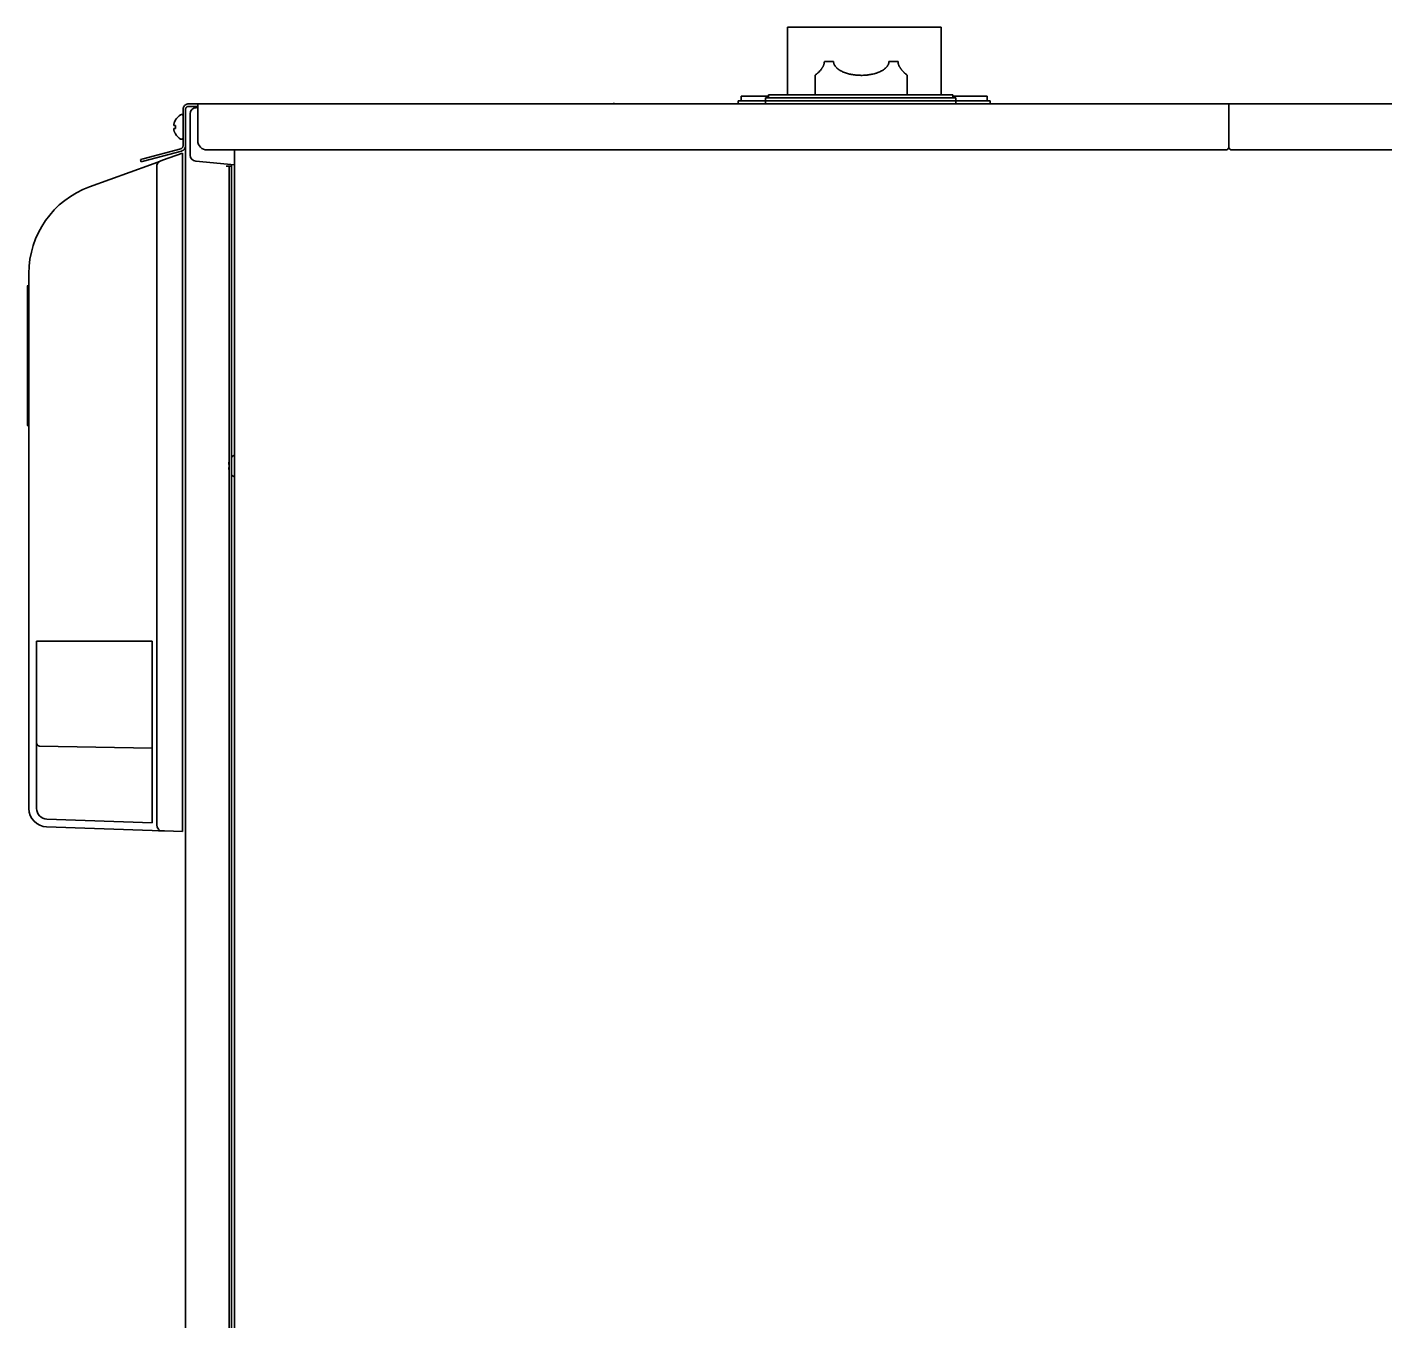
# Model space of a CAD drawing. Extents: x 6327 to 10269, y -393 to 3204.
# Drawn here: x 9426.5 to 9868.6, y 1692.2 to 2113.5 of the extents above; entities that cross this region are included whole.
import ezdxf

# ---------------------------------------------------------------- set-up
doc = ezdxf.new("R2010")
doc.units = 0
doc.header["$LTSCALE"] = 5
doc.layers.add('1', color=7, linetype='CONTINUOUS', true_color=0xffffff)

msp = doc.modelspace()

# ---------------------------------------------------------------- linework, layer by layer
at = {"layer": '1', "color": 7, "linetype": 'Continuous', "lineweight": 35}
for p, q in [((9674.07, 2113.53), (9724.07, 2113.53)), ((9674.07, 2113.53), (9674.07, 2091.53)), ((9724.07, 2091.53), (9724.07, 2113.53)), ((9686.07, 2102.33), (9689.07, 2102.33)), ((9707.07, 2102.33), (9710.07, 2102.33)), ((9683.07, 2097.92), (9683.07, 2091.53)), ((9713.07, 2091.53), (9713.07, 2097.92)), ((9659.03, 2091.03), (9667.87, 2091.03)), ((9659.03, 2091.03), (9659.03, 2089.53)), ((9697.87, 2091.53), (9667.87, 2091.53)), ((9667.87, 2091.53), (9667.87, 2090.53)), ((9727.87, 2091.53), (9697.87, 2091.53)), ((9727.87, 2090.53), (9727.87, 2091.53)), ((9727.88, 2091.03), (9739.03, 2091.03)), ((9739.03, 2089.53), (9739.03, 2091.03)), ((9477.27, 2074.91), (9477.27, 2086.73)), ((9478.07, 2086.73), (9478.07, 2074.91)), ((9479.07, 2088.53), (9480.32, 2088.53)), ((9480.32, 2087.73), (9479.07, 2087.73)), ((9480.32, 2088.53), (9482.07, 2088.53)), ((9482.07, 2087.73), (9480.32, 2087.73)), ((9482.07, 2087.31), (9481.5, 2087.29)), ((9482.07, 2088.53), (9482.07, 2086.63)), ((9482.07, 2088.53), (10131.29, 2088.53)), ((9482.07, 2086.63), (9482.07, 2076.52)), ((9617.57, 2088.83), (9617.57, 2088.53)), ((9666.87, 2089.53), (9658.03, 2089.53)), ((9658.03, 2089.53), (9658.03, 2088.53)), ((9666.87, 2090.53), (9728.87, 2090.53)), ((9666.87, 2090.53), (9666.87, 2089.53)), ((9666.87, 2089.53), (9728.87, 2089.53)), ((9666.87, 2089.53), (9666.87, 2088.53)), ((9728.87, 2089.53), (9728.87, 2090.53)), ((9728.87, 2088.53), (9728.87, 2089.53)), ((9740.03, 2089.53), (9728.87, 2089.53)), ((9740.03, 2088.53), (9740.03, 2089.53)), ((9817.77, 2088.53), (9817.77, 2086.63)), ((9817.77, 2086.63), (9817.77, 2074.52)), ((9474.79, 2083.33), (9474.83, 2083.33)), ((9476.87, 2085.03), (9476.67, 2085.03)), ((9479.57, 2085.29), (9479.57, 2076.57)), ((9474.83, 2078.73), (9474.79, 2078.73)), ((9464.23, 2070.64), (9476.53, 2073.94)), ((9476.67, 2077.03), (9476.87, 2077.03)), ((9478.07, 1395.53), (9478.07, 2074.9)), ((9479.57, 2076.57), (9479.57, 2071.83)), ((9485.07, 2073.53), (9816.77, 2073.53)), ((9494.07, 2071.19), (9494.07, 2073.53)), ((9818.77, 2073.53), (10128.47, 2073.53)), ((9463.38, 2070.42), (9464.23, 2070.64)), ((9463.58, 2069.64), (9463.38, 2070.42)), ((9464.43, 2069.87), (9463.58, 2069.64)), ((9476.74, 2073.17), (9464.43, 2069.87)), ((9468.7, 2069.48), (9466.62, 2068.72)), ((9469.79, 2069.88), (9468.7, 2069.48)), ((9470.63, 2070.18), (9469.79, 2069.88)), ((9477.07, 2072.53), (9470.63, 2070.18)), ((9477.07, 2070.42), (9477.07, 2072.53)), ((9477.07, 2070.42), (9477.07, 1853.52)), ((9481.4, 2069.83), (9494.07, 2068.73)), ((9493.07, 2068.25), (9493.07, 2068.81)), ((9494.07, 1374.13), (9494.07, 2071.19)), ((9466.62, 2068.72), (9446.81, 2061.51)), ((9468.75, 1853.76), (9468.75, 2068)), ((9491.27, 2068.23), (9491.27, 2068.25)), ((9491.27, 2068.25), (9493.07, 2068.25)), ((9491.27, 2068.23), (9492.27, 2068.23)), ((9492.27, 2068.23), (9493.07, 2068.23)), ((9492.27, 2066.23), (9492.27, 2068.23)), ((9492.27, 2066.23), (9492.27, 1396.53)), ((9493.07, 2068.23), (9493.07, 2068.25)), ((9493.07, 2068.23), (9493.07, 2066.23)), ((9493.07, 2066.23), (9493.07, 1396.53)), ((9426.51, 2029.31), (9427.07, 2029.31)), ((9427.07, 2033.32), (9427.07, 1859.07)), ((9426.51, 2014.47), (9426.57, 2014.47)), ((9426.57, 2006.53), (9427.07, 2006.53)), ((9426.57, 1998.58), (9426.51, 1998.58)), ((9427.07, 1983.74), (9426.51, 1983.74)), ((9492.18, 1971.08), (9492.26, 1971.08)), ((9492.27, 1970.08), (9492.18, 1970.08)), ((9429.57, 1913.59), (9467.24, 1913.59)), ((9429.57, 1859.07), (9429.57, 1913.59)), ((9467.24, 1854.37), (9467.24, 1913.59)), ((9430.56, 1879.34), (9467.21, 1878.7)), ((9432.86, 1853.07), (9467.24, 1851.87)), ((9467.24, 1854.37), (9432.95, 1855.57)), ((9477.07, 1851.53), (9477.07, 1853.52)), ((9467.24, 1851.87), (9469.32, 1851.8)), ((9469.32, 1851.8), (9470.41, 1851.76)), ((9470.41, 1851.76), (9471.24, 1851.73)), ((9471.24, 1851.73), (9477.07, 1851.53))]:
    msp.add_line(p, q, dxfattribs=at)
for centre, radius, start, end in [((9481.57, 2085.29), 2, 92, 180), ((9478.89, 2080.83), 4.8, 120.3012, 148.6074), ((9476.67, 2084.63), 0.4, 90, 120.3012), ((9476.87, 2084.63), 0.4, 0, 90), ((9478.57, 2081.03), 3.78, 172.3959, 179.9965), ((9478.57, 2081.03), 3.78, 180.0035, 187.6041), ((9478.89, 2081.23), 4.8, 211.3459, 239.6988), ((9476.67, 2077.43), 0.4, 239.6988, 270), ((9476.87, 2077.43), 0.4, 270, 0), ((9481.57, 2071.83), 2, 180, 265), ((9457.07, 2033.32), 30, 110, 180), ((9496.79, 1970.38), 4.8, 124.5182, 140.8049), ((9496.79, 1970.77), 4.8, 219.1952, 235.4818), ((9430.57, 1880.34), 1, 180, 269), ((9433.07, 1859.07), 6, 180, 268), ((9433.07, 1859.07), 3.5, 180, 268)]:
    msp.add_arc(centre, radius, start, end, dxfattribs=at)
for centre, major_axis, start_param, end_param in [((9485.07, 2076.52), (3, 0), 3.141593, 4.712389), ((9816.77, 2074.52), (1, 0), 4.712389, 6.283185), ((9818.77, 2074.52), (1, 0), 3.141593, 4.712389)]:
    msp.add_ellipse(centre, major_axis=major_axis, ratio=0.99863, start_param=start_param, end_param=end_param, dxfattribs=at)
at = {"layer": '1', "color": 7, "linetype": 'Continuous', "lineweight": 35, "extrusion": (0, 0, -1)}
for centre, major_axis, ratio, start_param, end_param in [((9470.48, 2068), (-0.68, 1.88), 0.852031, -1.270087, 0), ((9470.48, 1853.76), (0.07, 2), 0.865893, 3.141593, 4.682161)]:
    msp.add_ellipse(centre, major_axis=major_axis, ratio=ratio, start_param=start_param, end_param=end_param, dxfattribs=at)
at = {"layer": '1', "color": 7, "linetype": 'Continuous', "lineweight": 35}
for points, knots in [([(9686.07, 2102.33), (9686.07, 2102.27), (9686.07, 2102.21), (9686.06, 2102.09), (9686.06, 2102.03), (9686.04, 2101.85), (9686.02, 2101.74), (9685.96, 2101.51), (9685.93, 2101.4), (9685.86, 2101.2), (9685.83, 2101.1), (9685.76, 2100.95), (9685.74, 2100.91), (9685.7, 2100.82), (9685.68, 2100.77), (9685.61, 2100.64), (9685.56, 2100.55), (9685.47, 2100.39), (9685.42, 2100.31), (9685.32, 2100.16), (9685.27, 2100.09), (9685.19, 2099.99), (9685.17, 2099.95), (9685.12, 2099.89), (9685.09, 2099.85), (9685.02, 2099.76), (9684.97, 2099.69), (9684.82, 2099.51), (9684.72, 2099.4), (9684.54, 2099.19), (9684.44, 2099.09), (9684.27, 2098.91), (9684.18, 2098.83), (9684.06, 2098.71), (9684.02, 2098.67), (9683.94, 2098.59), (9683.9, 2098.56), (9683.79, 2098.46), (9683.73, 2098.39), (9683.53, 2098.22), (9683.43, 2098.13), (9683.3, 2098.01), (9683.26, 2097.98), (9683.21, 2097.94), (9683.18, 2097.92), (9683.16, 2097.9), (9683.15, 2097.89), (9683.15, 2097.89), (9683.1, 2097.84), (9683.07, 2097.83), (9683.07, 2097.83), (9683.07, 2097.83), (9683.07, 2097.83)], [0, 0, 0, 0, 0.015609, 0.015609, 0.031219, 0.031219, 0.062438, 0.062438, 0.093657, 0.093657, 0.124876, 0.124876, 0.140485, 0.140485, 0.156095, 0.156095, 0.187314, 0.187314, 0.218533, 0.218533, 0.249751, 0.249751, 0.265361, 0.265361, 0.28097, 0.28097, 0.312189, 0.312189, 0.374627, 0.374627, 0.437065, 0.437065, 0.499503, 0.499503, 0.530722, 0.530722, 0.561941, 0.561941, 0.624379, 0.624379, 0.749254, 0.749254, 0.811692, 0.811692, 0.842911, 0.858521, 0.858521, 0.87413, 0.87413, 0.999006, 0.999006, 1, 1, 1, 1]), ([(9707.07, 2102.33), (9707.07, 2102.27), (9707.07, 2102.21), (9707.06, 2102.09), (9707.05, 2102.03), (9707.03, 2101.85), (9707, 2101.74), (9706.93, 2101.51), (9706.88, 2101.4), (9706.79, 2101.2), (9706.73, 2101.1), (9706.65, 2100.96), (9706.62, 2100.91), (9706.55, 2100.82), (9706.52, 2100.77), (9706.42, 2100.64), (9706.35, 2100.55), (9706.2, 2100.39), (9706.13, 2100.32), (9705.97, 2100.17), (9705.89, 2100.09), (9705.76, 2099.99), (9705.72, 2099.95), (9705.64, 2099.89), (9705.59, 2099.85), (9705.46, 2099.76), (9705.37, 2099.69), (9705.11, 2099.51), (9704.92, 2099.4), (9704.54, 2099.19), (9704.34, 2099.1), (9703.95, 2098.91), (9703.74, 2098.83), (9703.43, 2098.71), (9703.32, 2098.67), (9703.11, 2098.6), (9703, 2098.56), (9702.68, 2098.46), (9702.46, 2098.4), (9701.8, 2098.22), (9701.35, 2098.13), (9700.67, 2098.01), (9700.43, 2097.98), (9700.08, 2097.94), (9699.91, 2097.92), (9699.73, 2097.9), (9699.61, 2097.89), (9699.56, 2097.89), (9699.26, 2097.86), (9699.02, 2097.85), (9698.55, 2097.83), (9698.31, 2097.83), (9697.59, 2097.83), (9697.12, 2097.84), (9696.41, 2097.9), (9696.18, 2097.92), (9695.72, 2097.98), (9695.48, 2098.01), (9695.14, 2098.07), (9694.97, 2098.1), (9694.8, 2098.13), (9694.68, 2098.16), (9694.62, 2098.17), (9694.34, 2098.23), (9693.89, 2098.33), (9693.46, 2098.46), (9693.03, 2098.6), (9692.82, 2098.67), (9692.41, 2098.83), (9692.21, 2098.91), (9691.81, 2099.09), (9691.61, 2099.19), (9691.37, 2099.32), (9691.33, 2099.35), (9691.23, 2099.4), (9691.18, 2099.43), (9691.04, 2099.52), (9690.95, 2099.57), (9690.68, 2099.75), (9690.51, 2099.88), (9690.3, 2100.06), (9690.26, 2100.09), (9690.18, 2100.17), (9690.14, 2100.2), (9690.02, 2100.32), (9689.94, 2100.39), (9689.8, 2100.56), (9689.73, 2100.64), (9689.59, 2100.81), (9689.53, 2100.91), (9689.46, 2101.03), (9689.44, 2101.05), (9689.41, 2101.1), (9689.37, 2101.17), (9689.33, 2101.25), (9689.26, 2101.4), (9689.22, 2101.51), (9689.17, 2101.68), (9689.15, 2101.74), (9689.12, 2101.85), (9689.11, 2101.91), (9689.08, 2102.09), (9689.07, 2102.21), (9689.07, 2102.33)], [0, 0, 0, 0, 0.007812, 0.007812, 0.015625, 0.015625, 0.03125, 0.03125, 0.046875, 0.046875, 0.0625, 0.0625, 0.070312, 0.070312, 0.078125, 0.078125, 0.09375, 0.09375, 0.109375, 0.109375, 0.125, 0.125, 0.132813, 0.132813, 0.140625, 0.140625, 0.15625, 0.15625, 0.1875, 0.1875, 0.21875, 0.21875, 0.25, 0.25, 0.265625, 0.265625, 0.28125, 0.28125, 0.3125, 0.3125, 0.375, 0.375, 0.40625, 0.40625, 0.421875, 0.429688, 0.429688, 0.4375, 0.4375, 0.46875, 0.46875, 0.5, 0.5, 0.5625, 0.5625, 0.59375, 0.59375, 0.625, 0.625, 0.640625, 0.648437, 0.648437, 0.65625, 0.65625, 0.6875, 0.71875, 0.71875, 0.75, 0.75, 0.78125, 0.78125, 0.8125, 0.8125, 0.820312, 0.820312, 0.828125, 0.828125, 0.84375, 0.84375, 0.875, 0.875, 0.882812, 0.882812, 0.890625, 0.890625, 0.90625, 0.90625, 0.921875, 0.921875, 0.9375, 0.9375, 0.941406, 0.941406, 0.945312, 0.953125, 0.953125, 0.96875, 0.96875, 0.976562, 0.976562, 0.984375, 0.984375, 1, 1, 1, 1]), ([(9713.07, 2097.83), (9713.07, 2097.83), (9713.07, 2097.83), (9713.07, 2097.83), (9713.05, 2097.84), (9712.99, 2097.89), (9712.98, 2097.9), (9712.95, 2097.93), (9712.91, 2097.96), (9712.85, 2098.01), (9712.72, 2098.13), (9712.61, 2098.22), (9712.42, 2098.39), (9712.35, 2098.46), (9712.24, 2098.56), (9712.2, 2098.59), (9712.13, 2098.67), (9712.09, 2098.71), (9711.96, 2098.83), (9711.88, 2098.91), (9711.7, 2099.09), (9711.61, 2099.19), (9711.42, 2099.4), (9711.32, 2099.51), (9711.18, 2099.69), (9711.13, 2099.76), (9711.03, 2099.89), (9710.98, 2099.95), (9710.88, 2100.09), (9710.83, 2100.16), (9710.73, 2100.32), (9710.68, 2100.39), (9710.61, 2100.52), (9710.58, 2100.56), (9710.54, 2100.64), (9710.51, 2100.68), (9710.45, 2100.82), (9710.4, 2100.91), (9710.32, 2101.1), (9710.28, 2101.2), (9710.24, 2101.32), (9710.23, 2101.35), (9710.21, 2101.4), (9710.21, 2101.43), (9710.18, 2101.51), (9710.17, 2101.57), (9710.13, 2101.73), (9710.11, 2101.85), (9710.09, 2102), (9710.09, 2102.03), (9710.08, 2102.09), (9710.08, 2102.12), (9710.07, 2102.21), (9710.07, 2102.27), (9710.07, 2102.33)], [0, 0, 0, 0, 0.001285, 0.001285, 0.126125, 0.126125, 0.157334, 0.157334, 0.188544, 0.250964, 0.250964, 0.375803, 0.375803, 0.438223, 0.438223, 0.469433, 0.469433, 0.500643, 0.500643, 0.563062, 0.563062, 0.625482, 0.625482, 0.687902, 0.687902, 0.719111, 0.719111, 0.750321, 0.750321, 0.781531, 0.781531, 0.812741, 0.812741, 0.828346, 0.828346, 0.843951, 0.843951, 0.875161, 0.875161, 0.90637, 0.90637, 0.914173, 0.914173, 0.921975, 0.921975, 0.93758, 0.93758, 0.96879, 0.96879, 0.976593, 0.976593, 0.984395, 0.984395, 1, 1, 1, 1]), ([(9477.27, 2086.73), (9477.27, 2086.76), (9477.27, 2086.79), (9477.28, 2086.86), (9477.28, 2086.89), (9477.29, 2086.99), (9477.3, 2087.06), (9477.35, 2087.25), (9477.39, 2087.37), (9477.46, 2087.52), (9477.47, 2087.55), (9477.5, 2087.61), (9477.52, 2087.64), (9477.57, 2087.72), (9477.61, 2087.78), (9477.73, 2087.93), (9477.82, 2088.03), (9477.93, 2088.11)], [0, 0, 0, 0, 0.0625, 0.0625, 0.125, 0.125, 0.25, 0.25, 0.5, 0.5, 0.5625, 0.5625, 0.625, 0.625, 0.75, 0.75, 1, 1, 1, 1]), ([(9477.93, 2088.11), (9478, 2088.17), (9478.08, 2088.23), (9478.21, 2088.31), (9478.26, 2088.33), (9478.35, 2088.37), (9478.39, 2088.39), (9478.54, 2088.45), (9478.64, 2088.48), (9478.78, 2088.5), (9478.8, 2088.51), (9478.86, 2088.51), (9478.94, 2088.52), (9479.02, 2088.53), (9479.07, 2088.53)], [0, 0, 0, 0, 0.25, 0.25, 0.375, 0.375, 0.5, 0.5, 0.75, 0.75, 0.8125, 0.8125, 0.875, 1, 1, 1, 1]), ([(9478.44, 2087.5), (9478.38, 2087.45), (9478.33, 2087.4), (9478.26, 2087.31), (9478.24, 2087.28), (9478.2, 2087.22), (9478.18, 2087.19), (9478.16, 2087.14), (9478.15, 2087.12), (9478.14, 2087.08), (9478.13, 2087.07), (9478.12, 2087.02), (9478.1, 2086.95), (9478.08, 2086.87), (9478.07, 2086.8), (9478.07, 2086.76), (9478.07, 2086.73)], [0, 0, 0, 0, 0.25, 0.25, 0.375, 0.375, 0.5, 0.5, 0.5625, 0.5625, 0.625, 0.625, 0.75, 0.875, 0.875, 1, 1, 1, 1]), ([(9479.07, 2087.73), (9479.01, 2087.73), (9478.94, 2087.72), (9478.85, 2087.7), (9478.82, 2087.69), (9478.76, 2087.68), (9478.74, 2087.67), (9478.68, 2087.65), (9478.66, 2087.64), (9478.61, 2087.61), (9478.58, 2087.6), (9478.51, 2087.56), (9478.47, 2087.53), (9478.44, 2087.5)], [0, 0, 0, 0, 0.25, 0.25, 0.375, 0.375, 0.5, 0.5, 0.625, 0.625, 0.75, 0.75, 1, 1, 1, 1]), ([(9474.83, 2083.33), (9474.7, 2083.12), (9474.6, 2082.91), (9474.46, 2082.59), (9474.42, 2082.48), (9474.34, 2082.25), (9474.31, 2082.14), (9474.28, 2082.03)], [0, 0, 0, 0, 0.5, 0.5, 0.75, 0.75, 1, 1, 1, 1]), ([(9474.83, 2080.53), (9474.7, 2080.53), (9474.6, 2080.53), (9474.46, 2080.53), (9474.42, 2080.53), (9474.34, 2080.53), (9474.31, 2080.53), (9474.28, 2080.53)], [0, 0, 0, 0, 0.5, 0.5, 0.75, 0.75, 1, 1, 1, 1]), ([(9476.53, 2073.94), (9476.56, 2073.95), (9476.58, 2073.96), (9476.62, 2073.97), (9476.64, 2073.98), (9476.66, 2073.99), (9476.72, 2074.01), (9476.78, 2074.05), (9476.92, 2074.14), (9477, 2074.21), (9477.13, 2074.39), (9477.18, 2074.48), (9477.24, 2074.64), (9477.25, 2074.69), (9477.26, 2074.76), (9477.26, 2074.77), (9477.27, 2074.8), (9477.27, 2074.84), (9477.27, 2074.88), (9477.27, 2074.91)], [0, 0, 0, 0, 0.0625, 0.0625, 0.09375, 0.09375, 0.125, 0.25, 0.25, 0.5, 0.5, 0.75, 0.75, 0.875, 0.875, 0.90625, 0.90625, 0.9375, 1, 1, 1, 1]), ([(9478.07, 2074.91), (9478.07, 2074.81), (9478.06, 2074.71), (9478.04, 2074.57), (9478.03, 2074.52), (9478.01, 2074.42), (9477.99, 2074.37), (9477.95, 2074.24), (9477.91, 2074.15), (9477.81, 2073.97), (9477.76, 2073.89), (9477.64, 2073.73), (9477.57, 2073.66), (9477.43, 2073.53), (9477.35, 2073.47), (9477.25, 2073.4), (9477.23, 2073.38), (9477.19, 2073.36), (9477.17, 2073.35), (9477.1, 2073.31), (9477.06, 2073.29), (9476.93, 2073.23), (9476.83, 2073.19), (9476.74, 2073.17)], [0, 0, 0, 0, 0.125, 0.125, 0.1875, 0.1875, 0.25, 0.25, 0.375, 0.375, 0.5, 0.5, 0.625, 0.625, 0.75, 0.75, 0.78125, 0.78125, 0.8125, 0.8125, 0.875, 0.875, 1, 1, 1, 1]), ([(9426.57, 2029.31), (9426.57, 2029.31), (9426.57, 2029.28), (9426.57, 2029.06), (9426.57, 2028.41), (9426.57, 2027.62), (9426.57, 2026.87), (9426.57, 2026.27), (9426.57, 2025.61), (9426.57, 2024.64), (9426.57, 2023.23), (9426.57, 2021.19), (9426.57, 2018.83), (9426.57, 2016.14), (9426.57, 2012.43), (9426.57, 2008.81), (9426.57, 2006.53)], [0, 0, 0, 0, 0.034207, 0.146688, 0.252216, 0.349395, 0.3946, 0.437484, 0.479307, 0.521207, 0.60434, 0.684977, 0.761127, 0.831047, 0.893743, 1, 1, 1, 1]), ([(9426.57, 2006.53), (9426.57, 2004.25), (9426.57, 2000.62), (9426.57, 1996.92), (9426.57, 1994.22), (9426.57, 1991.86), (9426.57, 1989.83), (9426.57, 1988.42), (9426.57, 1987.44), (9426.57, 1986.78), (9426.57, 1986.18), (9426.57, 1985.43), (9426.57, 1984.64), (9426.57, 1984), (9426.57, 1983.77), (9426.57, 1983.74), (9426.57, 1983.74)], [0, 0, 0, 0, 0.106257, 0.168953, 0.238873, 0.315023, 0.39566, 0.478793, 0.520693, 0.562516, 0.6054, 0.650605, 0.747784, 0.853312, 0.965793, 1, 1, 1, 1]), ([(9492.18, 1969.58), (9492.19, 1969.52), (9492.22, 1969.43), (9492.25, 1969.33), (9492.26, 1969.29)], [0, 0, 0, 0, 0.570615, 1, 1, 1, 1])]:
    msp.add_open_spline(points, degree=3, knots=knots, dxfattribs=at)
for points in [[(9474.28, 2082.03), (9474.27, 2082), (9474.27, 2081.95), (9474.26, 2081.88), (9474.26, 2081.8), (9474.26, 2081.73), (9474.26, 2081.66), (9474.27, 2081.6), (9474.27, 2081.55), (9474.28, 2081.53)], [(9474.28, 2080.53), (9474.27, 2080.5), (9474.27, 2080.45), (9474.26, 2080.38), (9474.26, 2080.31), (9474.26, 2080.24), (9474.26, 2080.17), (9474.27, 2080.1), (9474.27, 2080.05), (9474.28, 2080.03)], [(9474.28, 2081.53), (9474.29, 2081.53), (9474.32, 2081.53), (9474.37, 2081.53), (9474.43, 2081.53), (9474.49, 2081.53), (9474.56, 2081.53), (9474.63, 2081.53), (9474.72, 2081.53), (9474.79, 2081.53), (9474.83, 2081.53)], [(9474.28, 2080.03), (9474.29, 2079.97), (9474.32, 2079.86), (9474.37, 2079.7), (9474.43, 2079.54), (9474.49, 2079.39), (9474.56, 2079.24), (9474.63, 2079.08), (9474.72, 2078.91), (9474.79, 2078.79), (9474.83, 2078.73)], [(9492.18, 1971.58), (9492.17, 1971.55), (9492.17, 1971.5), (9492.16, 1971.43), (9492.16, 1971.36), (9492.16, 1971.29), (9492.16, 1971.22), (9492.17, 1971.15), (9492.17, 1971.1), (9492.18, 1971.08)], [(9492.27, 1971.9), (9492.24, 1971.79), (9492.2, 1971.69), (9492.18, 1971.58)], [(9492.18, 1970.08), (9492.17, 1970.05), (9492.17, 1970), (9492.16, 1969.93), (9492.16, 1969.85), (9492.16, 1969.78), (9492.16, 1969.71), (9492.17, 1969.65), (9492.17, 1969.6), (9492.18, 1969.58)]]:
    msp.add_open_spline(points, degree=3, dxfattribs=at)

doc.saveas('drawing.dxf')
